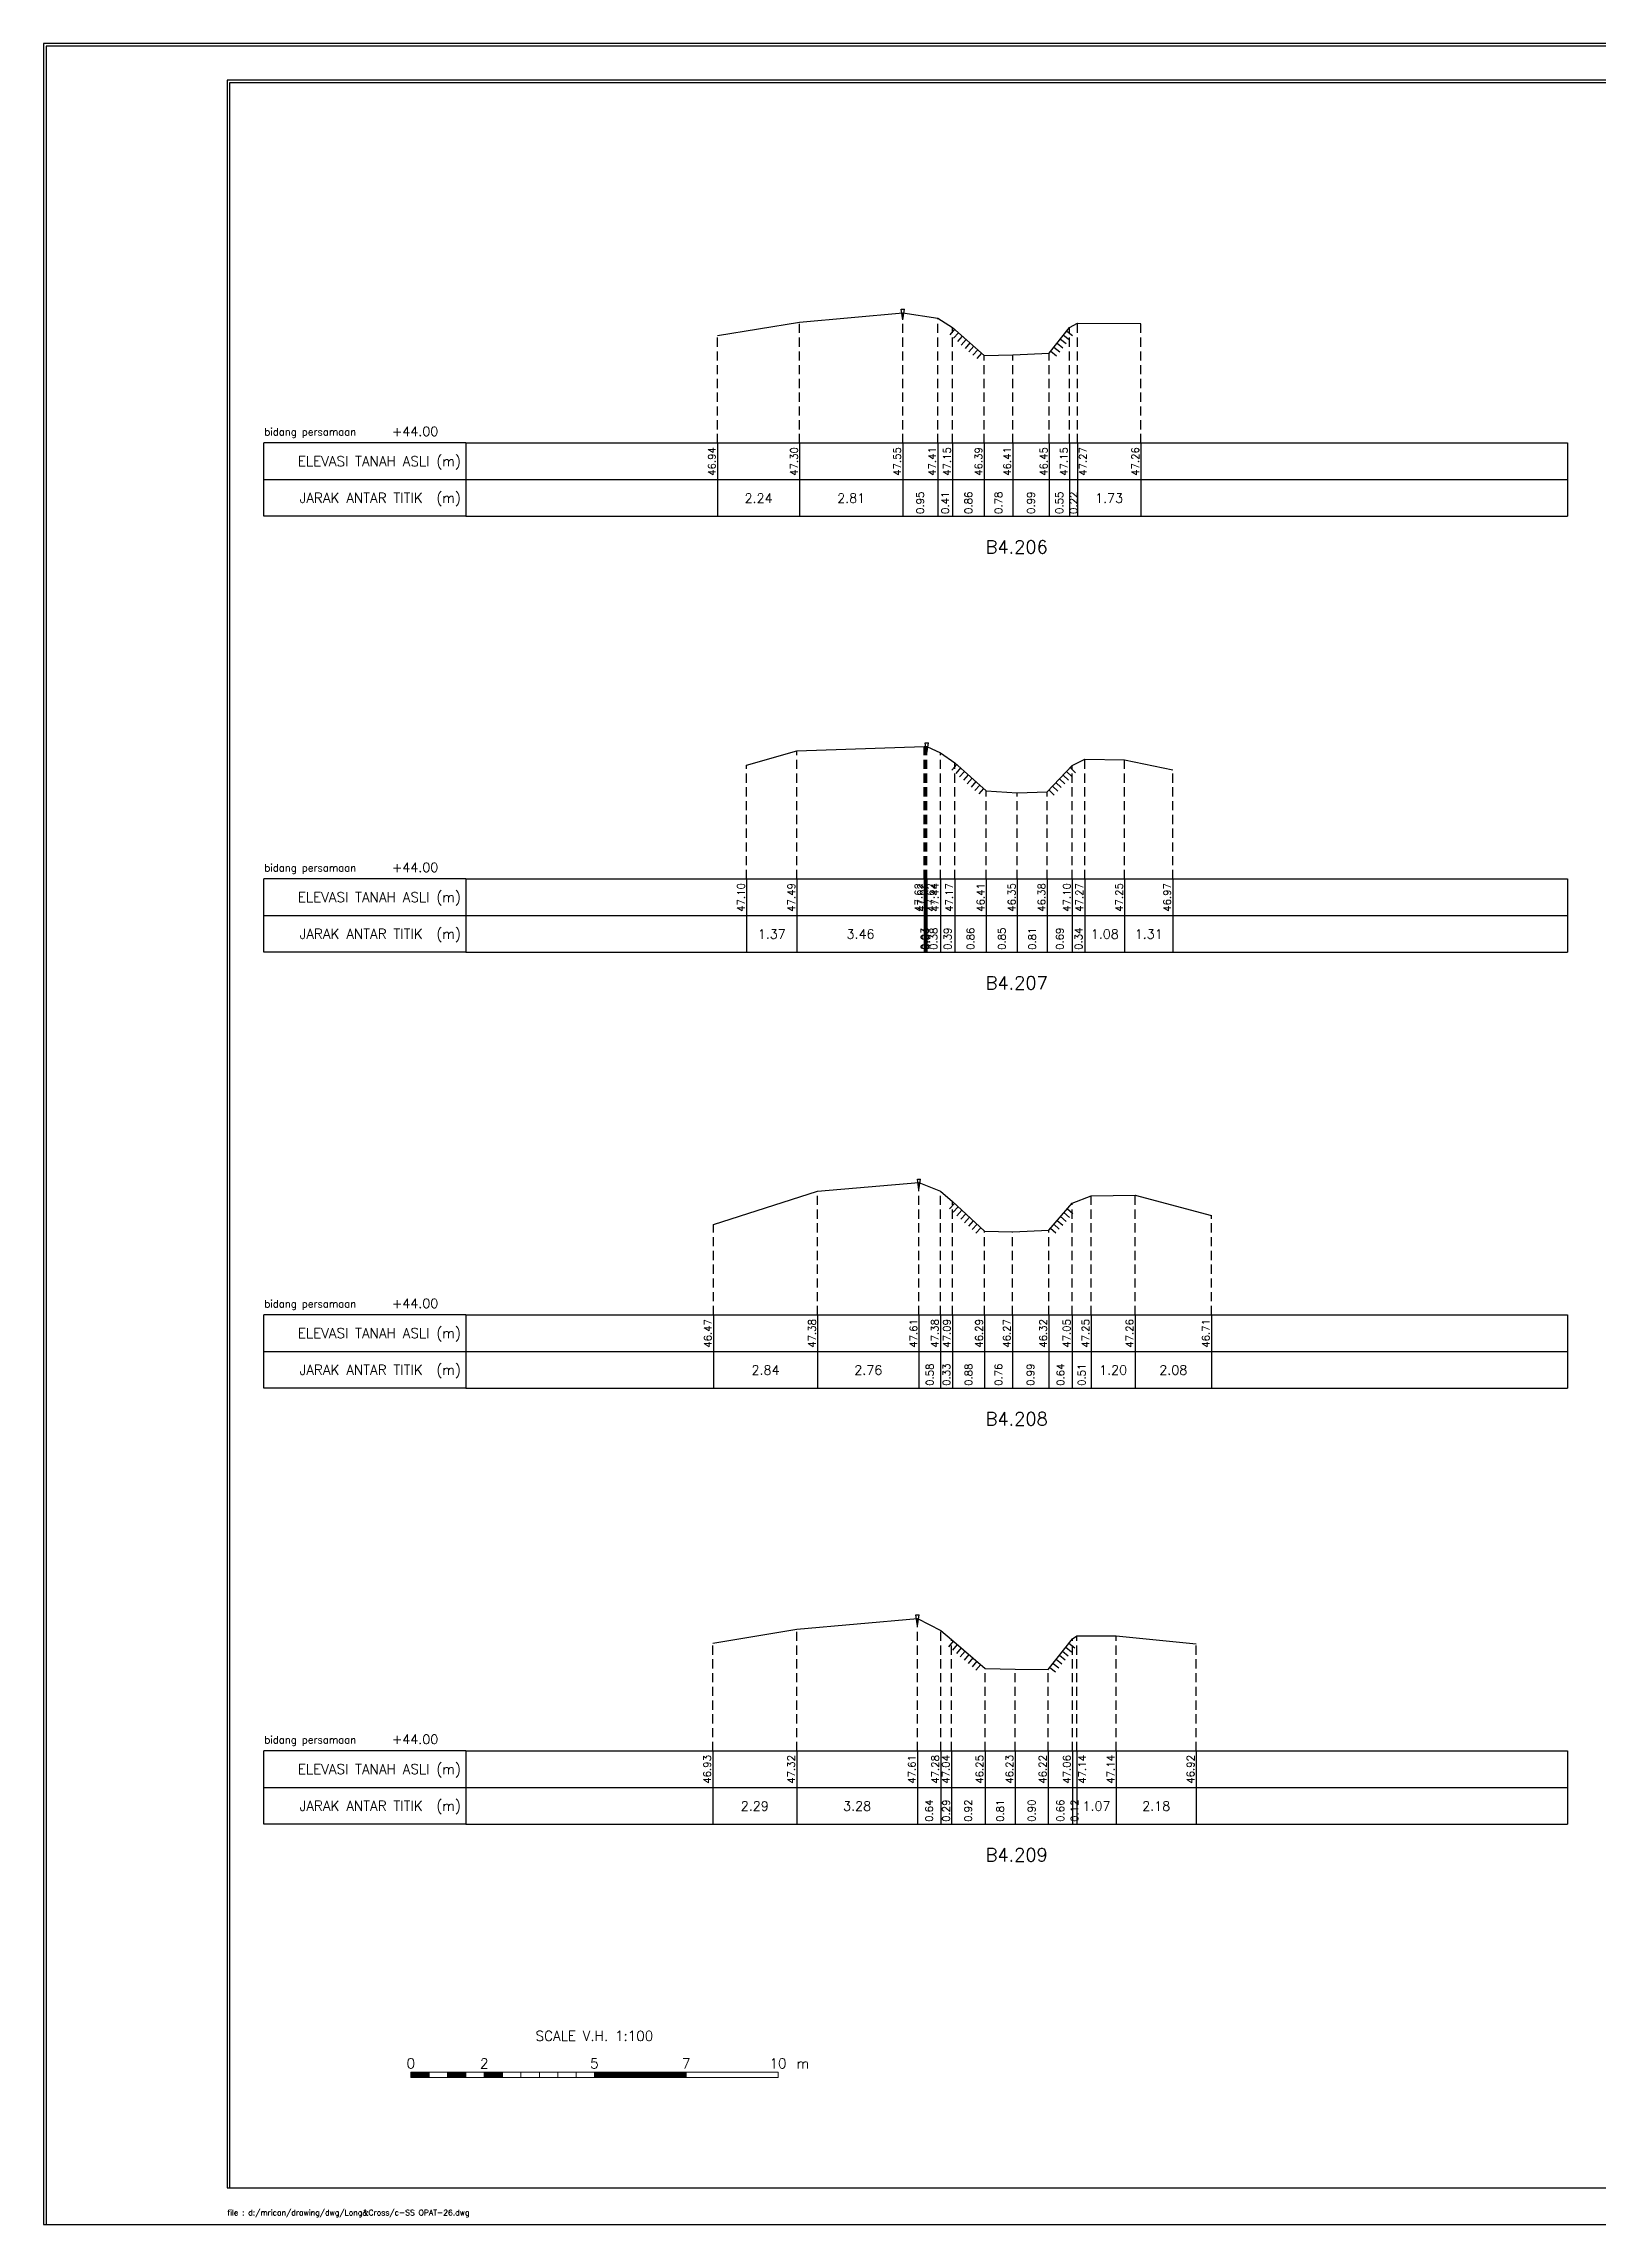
# Model space of a CAD drawing. Header units: inches. Extents: x -11 to 3175, y -842 to -783.
# Drawn here: x 2145 to 2187.3, y -842 to -782.6 of the extents above; entities that cross this region are included whole.
import ezdxf
from ezdxf.enums import TextEntityAlignment as Align

# ---------------------------------------------------------------- set-up
doc = ezdxf.new("R2010")
doc.units = ezdxf.units.IN
doc.header["$MEASUREMENT"] = 0
doc.linetypes.add('DASHED2', pattern=[0.375, 0.25, -0.125])
doc.layers.add('KOP', color=7, linetype='Continuous')
doc.layers.add('pelengkap', color=7, linetype='Continuous')
doc.styles.add('ARIAL', font='arial.ttf')
doc.styles.add('battang01', font='arial.ttf')
doc.styles.add('L100', font='simplex.shx', dxfattribs={"height": 0.254})
doc.styles.add('L140', font='simplex.shx', dxfattribs={"height": 0.356})
doc.styles.add('L60', font='simplex.shx', dxfattribs={"height": 0.152})
doc.styles.add('L80', font='simplex.shx', dxfattribs={"height": 0.203})
doc.styles.add('ROMANS-N', font='ROMANS.SHX', dxfattribs={"width": 0.8})
doc.styles.add('SONDU', font='arial.ttf')
doc.styles.get("Standard").update_dxf_attribs({"font": 'simplex.shx'})
doc.styles.add('STYLE1', font='arial.ttf', dxfattribs={"height": 0.2})

# ---------------------------------------------------------------- blocks, each defined once
blk = doc.blocks.new('kop')
at = {"layer": 'KOP'}
h = blk.add_hatch(color=3, dxfattribs=at)
h.paths.add_polyline_path([(609.87, 69.8), (591.81, 69.8), (591.81, 51.91), (609.87, 51.91)])
h.paths.add_polyline_path([(592.1, 52.25), (592.1, 69.5), (609.53, 69.5), (609.53, 52.25)], flags=16)
edge = h.paths.add_edge_path(flags=0)
edge.add_line((608.87, 52.91), (601.67, 52.91))
edge.add_ellipse((597.68, 52.92), major_axis=(2.82, 2.82), ratio=1, start_angle=314.84704, end_angle=495.15296)
edge.add_line((593.69, 52.91), (592.76, 52.91))
edge.add_line((592.76, 52.91), (592.76, 58.63))
edge.add_line((592.76, 58.63), (595.43, 58.63))
edge.add_ellipse((595.43, 63.37), major_axis=(-3.35, 3.35), ratio=1, start_angle=135, end_angle=315)
edge.add_line((595.43, 68.11), (595.43, 68.84))
edge.add_line((595.43, 68.84), (601.65, 68.84))
edge.add_line((601.65, 68.84), (601.65, 58.59))
edge.add_ellipse((604.86, 58.63), major_axis=(2.26, 2.26), ratio=1, start_angle=135.57378, end_angle=315)
edge.add_line((608.06, 58.63), (608.87, 58.63))
edge.add_line((608.87, 58.63), (608.87, 52.91))
h = blk.add_hatch(dxfattribs=at)
h.set_pattern_fill('ANSI31', color=21)
h.paths.add_polyline_path([(609.53, 69.5), (592.1, 69.5), (592.1, 52.25), (609.53, 52.25)])
edge = h.paths.add_edge_path(flags=16)
edge.add_line((608.06, 58.63), (608.87, 58.63))
edge.add_line((608.87, 58.63), (608.87, 52.91))
edge.add_line((608.87, 52.91), (601.67, 52.91))
edge.add_ellipse((597.68, 52.92), major_axis=(-2.82, 2.82), ratio=1, start_angle=224.84704, end_angle=405.15296)
edge.add_line((593.69, 52.91), (592.76, 52.91))
edge.add_line((592.76, 52.91), (592.76, 58.63))
edge.add_line((592.76, 58.63), (595.43, 58.63))
edge.add_ellipse((595.43, 63.37), major_axis=(-3.35, 3.35), ratio=1, start_angle=135, end_angle=315)
edge.add_line((595.43, 68.11), (595.43, 68.84))
edge.add_line((595.43, 68.84), (601.65, 68.84))
edge.add_line((601.65, 68.84), (601.65, 58.59))
edge.add_ellipse((604.86, 58.63), major_axis=(-2.26, 2.26), ratio=1, start_angle=45.57378, end_angle=225)
h = blk.add_hatch(color=3, dxfattribs=at)
edge = h.paths.add_edge_path()
edge.add_line((601.65, 68.84), (595.43, 68.84))
edge.add_line((595.43, 68.84), (595.43, 68.11))
edge.add_ellipse((595.43, 63.37), major_axis=(-3.35, 3.35), ratio=1, start_angle=135, end_angle=315, ccw=False)
edge.add_line((595.43, 58.63), (592.76, 58.63))
edge.add_line((592.76, 58.63), (592.76, 52.91))
edge.add_line((592.76, 52.91), (593.69, 52.91))
edge.add_ellipse((597.68, 52.92), major_axis=(-2.82, 2.82), ratio=1, start_angle=-135.15296, end_angle=45.15296, ccw=False)
edge.add_line((601.67, 52.91), (608.87, 52.91))
edge.add_line((608.87, 52.91), (608.87, 58.63))
edge.add_line((608.87, 58.63), (608.06, 58.63))
edge.add_ellipse((604.86, 58.63), major_axis=(2.26, 2.26), ratio=1, start_angle=134.42622, end_angle=315, ccw=False)
edge.add_line((601.65, 58.66), (601.65, 68.84))
h = blk.add_hatch(dxfattribs=at)
h.set_pattern_fill('ANSI31', color=41)
h.paths.add_polyline_path([(595.59, 25.44), (591.99, 25.44), (591.99, 22.12), (595.59, 22.12)])
h.paths.add_polyline_path([(594.83, 23.8), (595.49, 22.51), (594.95, 22.51), (594.37, 23.59), (594.37, 22.51), (593.85, 22.51), (593.85, 24.73), (593.24, 22.51), (592.84, 22.51), (592.12, 25.05), (592.67, 25.05), (593.03, 23.54), (593.41, 25.05), (594.37, 25.05), (594.37, 23.99), (594.89, 25.05), (595.46, 25.05)], flags=16)
at = {"color": 2}
blk.add_lwpolyline([(-49.29, -9.99), (790.69, -9.99), (790.69, 583.29), (-49.29, 583.29)], close=True, dxfattribs=at)
at = {"color": 6}
blk.add_lwpolyline([(0.65, 0), (780.7, 0), (780.7, 573.3), (0.65, 573.3)], close=True, dxfattribs=at)
at = {"layer": 'KOP', "color": 5}
for p, q in [((590.8, 70.96), (590.8, 29.98)), ((590.8, 70.96), (780.7, 70.96)), ((400.9, 29.98), (400.9, 0)), ((400.9, 29.98), (590.8, 29.98)), ((590.8, 29.98), (590.8, 0))]:
    blk.add_line(p, q, dxfattribs=at)
at = {"layer": 'KOP', "color": 3}
for p, q in [((591.81, 69.8), (609.87, 69.8)), ((591.81, 51.91), (591.81, 69.8)), ((592.1, 69.5), (609.53, 69.5)), ((592.1, 52.25), (592.1, 69.5)), ((595.43, 68.84), (595.43, 68.11)), ((595.43, 68.84), (601.65, 68.84)), ((601.65, 58.59), (601.65, 68.84)), ((609.53, 69.5), (609.53, 52.25)), ((609.87, 69.8), (609.87, 51.91)), ((592.76, 52.91), (592.76, 58.63)), ((595.43, 58.63), (592.76, 58.63)), ((608.87, 58.63), (608.06, 58.63)), ((608.87, 58.63), (608.87, 52.91)), ((609.87, 51.91), (591.81, 51.91)), ((609.53, 52.25), (592.1, 52.25)), ((593.69, 52.91), (592.76, 52.91)), ((608.87, 52.91), (601.67, 52.91)), ((720.73, 43.98), (780.7, 43.98)), ((720.73, 36.98), (780.7, 36.98)), ((415.9, 29.98), (415.9, 0)), ((430.89, 29.98), (430.89, 0)), ((545.83, 29.98), (545.83, 0)), ((560.82, 29.98), (560.82, 0)), ((575.81, 29.98), (575.81, 0)), ((655.77, 29.98), (655.77, 11.99)), ((675.76, 29.98), (675.76, 0)), ((705.74, 29.98), (705.74, 0)), ((400.9, 24.99), (590.8, 24.99)), ((655.77, 23.99), (720.73, 23.99)), ((720.73, 23.99), (780.7, 23.99)), ((400.9, 19.99), (590.8, 19.99)), ((655.77, 17.99), (720.73, 17.99)), ((720.73, 17.99), (780.7, 17.99)), ((740.72, 17.99), (740.72, 0)), ((400.9, 14.99), (590.8, 14.99)), ((590.8, 6), (720.73, 6))]:
    blk.add_line(p, q, dxfattribs=at)
at = {"layer": 'KOP', "color": 4}
for p, q in [((610.79, 70.96), (610.79, 50.97)), ((720.73, 70.96), (720.73, 0)), ((590.8, 50.97), (720.73, 50.97)), ((720.73, 50.97), (780.7, 50.97)), ((590.8, 29.98), (720.73, 29.98)), ((720.73, 29.98), (780.7, 29.98)), ((590.8, 11.99), (720.73, 11.99))]:
    blk.add_line(p, q, dxfattribs=at)
at = {"layer": 'KOP', "color": 41}
blk.add_line((595.59, 22.12), (591.99, 22.12), dxfattribs=at)
for points in [[(591.99, 25.44), (595.59, 25.44)], [(592.12, 25.05), (592.67, 25.05)], [(592.12, 25.05), (592.84, 22.51)], [(592.2, 25.44), (592.42, 25.44)], [(592.63, 25.44), (592.84, 25.44)], [(592.67, 25.05), (593.03, 23.54), (593.41, 25.05)], [(593.05, 25.44), (593.26, 25.44)], [(593.24, 22.51), (593.85, 24.73)], [(593.41, 25.05), (594.37, 25.05)], [(593.48, 25.44), (593.69, 25.44)], [(593.85, 22.51), (593.85, 24.73)], [(593.9, 25.44), (594.11, 25.44)], [(594.32, 25.44), (594.53, 25.44)], [(594.37, 25.05), (594.37, 23.99)], [(594.37, 23.99), (594.89, 25.05)], [(594.75, 25.44), (594.96, 25.44)], [(594.83, 23.8), (595.46, 25.05)], [(594.83, 23.8), (595.49, 22.51)], [(594.89, 25.05), (595.46, 25.05)], [(595.17, 25.44), (595.38, 25.44)], [(592.84, 22.51), (593.24, 22.51)], [(593.85, 22.51), (594.37, 22.51)], [(594.95, 22.51), (594.37, 23.59)], [(594.37, 23.59), (594.37, 22.51)], [(594.95, 22.51), (595.49, 22.51)]]:
    blk.add_lwpolyline(points, dxfattribs=at)
at = {"layer": 'KOP', "color": 42}
for points in [[(592.2, 29.11), (592.2, 25.44)], [(592.54, 29.11), (592.54, 25.44)], [(592.96, 29.11), (592.96, 25.44)], [(593.38, 29.11), (593.38, 25.44)], [(593.81, 29.11), (593.81, 25.44)], [(594.23, 29.11), (594.23, 25.44)], [(594.65, 29.11), (594.65, 25.44)], [(595.08, 29.11), (595.08, 25.44)], [(595.5, 29.11), (595.5, 25.44)]]:
    blk.add_lwpolyline(points, dxfattribs=at)
at = {"layer": 'KOP', "color": 3}
for centre, major_axis, start_param, end_param in [((595.43, 63.37), (-3.35, 3.35), 2.356194, 5.497787), ((597.68, 52.92), (-2.82, 2.82), 3.924321, 7.071253), ((604.86, 58.63), (-2.26, 2.26), 0.785398, 3.926991)]:
    blk.add_ellipse(centre, major_axis=major_axis, ratio=1, start_param=start_param, end_param=end_param, dxfattribs=at)
at = {"layer": 'KOP', "color": 5, "style": 'SONDU'}
for s, height, width, p, p2 in [('MINISTRY OF PUBLIC WORKS AND HOUSING', 3.4982, 0.971049, (612.49, 65.4), (715.58, 65.4)), ('DIRECTORATE GENERAL OF WATER RESOURCES', 2.7485, 1.100714, (612.33, 60.62), (715.42, 60.62)), ('DIRECTORATE OF IRRIGATION AND LOWLAND', 1.9989, 1.638753, (612.52, 56.15), (715.75, 56.15))]:
    blk.add_text(s, height=height, dxfattribs=dict(at, width=width)).set_placement(p, p2, align=Align.FIT)
at = {"layer": 'KOP', "color": 3, "style": 'ROMANS-N', "width": 1.832261}
blk.add_text('Jalan Pattimura No. 20 Kebayoran Baru, Jakarta Selatan', height=1.2493, dxfattribs=at).set_placement((612.79, 53.07), (715.58, 53.07), align=Align.FIT)
at = {"layer": 'KOP', "color": 5, "style": 'ARIAL'}
blk.add_text('Subject:', height=3.252, dxfattribs=at).set_placement((593.75, 45.87))
at = {"layer": 'KOP', "color": 3}
for s, height, style, p in [('Scheme', 1.999, 'battang01', (722.75, 46.66)), (':', 2, 'battang01', (740.37, 46.56)), ('D.I MRICAN', 1.999, 'battang01', (742.66, 46.66)), ('District', 1.999, 'battang01', (722.68, 39.97)), ('KEDIRI', 1.999, 'battang01', (742.66, 39.66)), (':', 2, 'battang01', (740.38, 39.87)), ('Province', 1.999, 'battang01', (722.75, 32.66)), (':', 2, 'battang01', (740.37, 32.57)), ('EAST JAVA', 1.999, 'battang01', (742.66, 32.66)), ('Prepared by', 1.9989, 'battang01', (657.14, 25.79)), ('No. of Sheet ', 1.9989, 'battang01', (722.52, 26.68)), (':', 2, 'battang01', (740.38, 25.62)), ('in joint venture with:', 1.2493, 'SONDU', (597.56, 21.07)), ('Checked by', 1.999, 'battang01', (657.14, 19.79)), ('Register', 1.999, 'battang01', (722.52, 20.02)), (':', 2, 'battang01', (740.36, 19.92)), ('Team Leader', 1.9989, 'battang01', (657.14, 13.79)), ('Yoo, Kang-Keun', 1.9989, 'battang01', (677.26, 13.79)), ('Date :', 1.999, 'battang01', (722.52, 13.49)), ('No. of Contract :', 1.9989, 'battang01', (743.52, 13.49)), ('No.', 2, 'STYLE1', (404.73, 6.99)), ('Date', 2, 'STYLE1', (417.78, 6.99)), ('Revised', 2, 'STYLE1', (483.04, 7.17)), ('Drawn', 2, 'STYLE1', (550.92, 7.18)), ('Checked', 2, 'STYLE1', (562.62, 7.11)), ('Approv.', 2, 'STYLE1', (578.86, 7.21)), ('Acknowledge by', 1.9989, 'battang01', (592.18, 7.8)), (':', 2, 'battang01', (612.76, 7.81)), ('Approved by', 1.9989, 'battang01', (592.18, 1.8)), (':', 2, 'battang01', (612.81, 1.77)), ('Directorate of Irrigations and Lowlands', 1.9989, 'battang01', (614.08, 1.59))]:
    blk.add_text(s, height=height, dxfattribs=dict(at, style=style)).set_placement(p)
at = {"layer": 'KOP', "color": 6, "style": 'SONDU'}
blk.add_text('PT. VIRAMA KARYA (Persero)', height=2.5809, dxfattribs=at).set_placement((597.36, 26.15))
at = {"layer": 'KOP', "color": 42, "style": 'SONDU'}
blk.add_text('VIRAMA', height=0.942, dxfattribs=at).set_placement((591.3, 21.04))
at = {"layer": 'KOP', "color": 4, "style": 'SONDU'}
for s, p in [('Korean Rural Community Corporation', (592.02, 18.86)), ('PT. Wiratman', (592.02, 16.86)), ('PT. Terasis Erojaya', (591.94, 12.59)), ('PT. Tuah Agung Anugrah', (592, 14.73))]:
    blk.add_text(s, height=1.4992, dxfattribs=at).set_placement(p)
at = {"layer": 'KOP', "color": 3, "insert": (719.86, 60.77), "char_height": 2.4987, "width": 61.4394, "attachment_point": 4, "style": 'SONDU'}
blk.add_mtext('\\pi1.9124;Project Preparation Consultant (PPC)\\P\\pi3.0493;Firm For Develompent of the Mrican \\P\\pi7.7731;Irrigation System In East Java', dxfattribs=at)
at = {"layer": 'KOP', "color": 2, "insert": (597.57, 24.25), "char_height": 0.9995, "width": 48.7181, "attachment_point": 1, "style": 'SONDU'}
blk.add_mtext('Jl. Hang Tuah Raya No.26, Kebayoran Baru Jakarta Selatan 12120 Indonesia', dxfattribs=at)
blk = doc.blocks.new('*X6')
at = {"color": 0}
for p, q in [((20000, 6250), (25000, 6250)), ((20000, 6200), (25000, 6200)), ((20000, 6150), (25000, 6150)), ((20000, 6100), (25000, 6100)), ((20000, 6050), (25000, 6050))]:
    blk.add_line(p, q, dxfattribs=at)
blk = doc.blocks.new('*X5')
at = {"color": 0}
for p, q in [((14000, 6250), (15000, 6250)), ((14000, 6200), (15000, 6200)), ((14000, 6150), (15000, 6150)), ((14000, 6100), (15000, 6100)), ((14000, 6050), (15000, 6050))]:
    blk.add_line(p, q, dxfattribs=at)
blk = doc.blocks.new('*X3')
at = {"color": 0}
for p, q in [((10000, 6250), (11000, 6250)), ((10000, 6200), (11000, 6200)), ((10000, 6150), (11000, 6150)), ((10000, 6100), (11000, 6100)), ((10000, 6050), (11000, 6050))]:
    blk.add_line(p, q, dxfattribs=at)
blk = doc.blocks.new('*X4')
at = {"color": 0}
for p, q in [((12000, 6250), (13000, 6250)), ((12000, 6200), (13000, 6200)), ((12000, 6150), (13000, 6150)), ((12000, 6100), (13000, 6100)), ((12000, 6050), (13000, 6050))]:
    blk.add_line(p, q, dxfattribs=at)
blk = doc.blocks.new('c100')
at = {"color": 2}
blk.add_lwpolyline([(-5, -1), (79.1, -1), (79.1, 58.4), (-5, 58.4)], close=True, dxfattribs=at)
at = {"color": 6}
blk.add_lwpolyline([(0, 0), (78.1, 0), (78.1, 57.4), (0, 57.4)], close=True, dxfattribs=at)
at = {"color": 3, "lineweight": 0}
for points in [[(5, 3), (5.5, 3), (5.5, 3.15), (5, 3.15)], [(5.5, 3), (6, 3), (6, 3.15), (5.5, 3.15)], [(6, 3), (6.5, 3), (6.5, 3.15), (6, 3.15)], [(6.5, 3), (7, 3), (7, 3.15), (6.5, 3.15)], [(7, 3), (7.5, 3), (7.5, 3.15), (7, 3.15)], [(7.5, 3), (8, 3), (8, 3.15), (7.5, 3.15)], [(8, 3), (8.5, 3), (8.5, 3.15), (8, 3.15)], [(8.5, 3), (9, 3), (9, 3.15), (8.5, 3.15)], [(9, 3), (9.5, 3), (9.5, 3.15), (9, 3.15)], [(9.5, 3), (10, 3), (10, 3.15), (9.5, 3.15)], [(10, 3), (12.5, 3), (12.5, 3.15), (10, 3.15)], [(12.5, 3), (15, 3), (15, 3.15), (12.5, 3.15)]]:
    blk.add_lwpolyline(points, close=True, dxfattribs=at)
at = {"color": 1, "lineweight": 0, "xscale": 0.0005, "yscale": 0.0005, "zscale": 0.0005}
for name in ['*X3', '*X4', '*X5', '*X6']:
    blk.add_blockref(name, (0, 0), dxfattribs=at)
at = {"color": 3}
for s, p in [('SCALE V.H. 1:100', (10, 4)), ('0', (5, 3.25)), ('2', (7, 3.25)), ('5', (10, 3.25)), ('7', (12.5, 3.25)), ('10', (15, 3.25))]:
    blk.add_text(s, height=0.27, dxfattribs=at).set_placement(p, align=Align.CENTER)
blk.add_text('m', height=0.27, dxfattribs=at).set_placement((15.5, 3.25))
blk = doc.blocks.new('das2')
at = {"color": 5, "linetype": 'Continuous'}
for q in [(0, 1), (17.75, 1)]:
    blk.add_line((2.75, 1), q, dxfattribs=at)
at = {"color": 3, "linetype": 'Continuous'}
for p, q in [((2.75, 1), (2.75, 0)), ((17.75, 1), (17.75, 0)), ((0, 0.5), (17.75, 0.5)), ((2.75, 0), (0, 0)), ((2.75, 0), (17.75, 0))]:
    blk.add_line(p, q, dxfattribs=at)
blk.add_lwpolyline([(0, 0), (0, 1)], dxfattribs=at)
blk.add_text('bidang persamaan', height=0.1, dxfattribs=at).set_placement((0.005, 1.1))
at = {"color": 5, "linetype": 'Continuous'}
for s, p in [('ELEVASI TANAH ASLI (m)', (2.683, 0.683)), ('JARAK ANTAR TITIK  (m)', (2.683, 0.183))]:
    blk.add_text(s, height=0.135, dxfattribs=at).set_placement(p, align=Align.RIGHT)
blk = doc.blocks.new('gbrpatok')
at = {"color": 2, "linetype": 'Continuous'}
for p, q in [((-0.00045, 0.00096), (0.00045, 0.00096)), ((0, -0.00196), (-0.00045, 0.00096)), ((0, -0.00196), (0.00045, 0.00096))]:
    blk.add_line(p, q, dxfattribs=at)

msp = doc.modelspace()

# ---------------------------------------------------------------- linework, layer by layer
at = {"color": 2, "linetype": 'Continuous', "lineweight": -3}
for p, q in [((2165.588, -790.186), (2168.396, -789.929)), ((2168.396, -789.929), (2169.348, -790.075)), ((2163.351, -790.546), (2165.588, -790.186)), ((2169.348, -790.075), (2169.755, -790.336)), ((2169.755, -790.336), (2170.614, -791.091)), ((2172.385, -791.032), (2172.938, -790.333)), ((2172.938, -790.333), (2173.154, -790.217)), ((2173.154, -790.217), (2174.881, -790.224)), ((2170.614, -791.091), (2171.392, -791.074)), ((2171.392, -791.074), (2172.385, -791.032)), ((2164.144, -802.256), (2165.515, -801.867)), ((2165.515, -801.867), (2168.978, -801.742)), ((2168.978, -801.742), (2169.012, -801.742)), ((2169.012, -801.742), (2169.049, -801.741)), ((2169.049, -801.741), (2169.424, -801.922)), ((2169.424, -801.922), (2169.814, -802.19)), ((2169.814, -802.19), (2170.67, -802.951)), ((2172.329, -802.98), (2173.015, -802.26)), ((2173.015, -802.26), (2173.358, -802.09)), ((2173.358, -802.09), (2174.44, -802.105)), ((2174.44, -802.105), (2175.748, -802.383)), ((2170.67, -802.951), (2171.516, -803.005)), ((2171.516, -803.005), (2172.329, -802.98)), ((2166.079, -813.856), (2168.839, -813.625)), ((2168.839, -813.625), (2169.423, -813.854)), ((2163.24, -814.766), (2166.079, -813.856)), ((2169.423, -813.854), (2169.751, -814.142)), ((2169.751, -814.142), (2170.627, -814.946)), ((2172.373, -814.916), (2173.013, -814.185)), ((2173.013, -814.185), (2173.524, -813.987)), ((2173.524, -813.987), (2174.726, -813.97)), ((2174.726, -813.97), (2176.803, -814.523)), ((2170.627, -814.946), (2171.382, -814.964)), ((2171.382, -814.964), (2172.373, -814.916)), ((2165.511, -825.789), (2168.796, -825.497)), ((2168.796, -825.497), (2169.432, -825.824)), ((2163.222, -826.173), (2165.511, -825.789)), ((2169.432, -825.824), (2169.721, -826.07)), ((2169.721, -826.07), (2170.64, -826.855)), ((2172.359, -826.884), (2173.017, -826.049)), ((2173.017, -826.049), (2173.137, -825.965)), ((2173.137, -825.965), (2174.211, -825.972)), ((2174.211, -825.972), (2176.388, -826.185)), ((2170.64, -826.855), (2171.455, -826.874)), ((2171.455, -826.874), (2172.359, -826.884))]:
    msp.add_line(p, q, dxfattribs=at)
at = {"color": 1, "linetype": 'DASHED2', "lineweight": -3}
for p, q in [((2168.396, -793.482), (2168.396, -789.929)), ((2163.351, -793.482), (2163.351, -790.546)), ((2165.588, -793.482), (2165.588, -790.186)), ((2169.348, -793.482), (2169.348, -790.075)), ((2169.755, -793.482), (2169.755, -790.336)), ((2172.938, -793.482), (2172.938, -790.333)), ((2173.154, -793.482), (2173.154, -790.217)), ((2174.881, -793.482), (2174.881, -790.224)), ((2170.614, -793.482), (2170.614, -791.091)), ((2171.392, -793.482), (2171.392, -791.074)), ((2172.385, -793.482), (2172.385, -791.032)), ((2165.515, -805.357), (2165.515, -801.867)), ((2168.978, -805.357), (2168.978, -801.742)), ((2169.012, -805.357), (2169.012, -801.742)), ((2169.049, -805.357), (2169.049, -801.741)), ((2164.144, -805.357), (2164.144, -802.256)), ((2169.424, -805.357), (2169.424, -801.922)), ((2169.814, -805.357), (2169.814, -802.19)), ((2173.015, -805.357), (2173.015, -802.26)), ((2173.358, -805.357), (2173.358, -802.09)), ((2174.44, -805.357), (2174.44, -802.105)), ((2175.748, -805.357), (2175.748, -802.383)), ((2170.67, -805.357), (2170.67, -802.951)), ((2171.516, -805.357), (2171.516, -803.005)), ((2172.329, -805.357), (2172.329, -802.98)), ((2168.839, -817.232), (2168.839, -813.625)), ((2166.079, -817.232), (2166.079, -813.856)), ((2169.423, -817.232), (2169.423, -813.854)), ((2169.751, -817.232), (2169.751, -814.142)), ((2173.013, -817.232), (2173.013, -814.185)), ((2173.524, -817.232), (2173.524, -813.987)), ((2174.726, -817.232), (2174.726, -813.97)), ((2163.24, -817.232), (2163.24, -814.766)), ((2170.627, -817.232), (2170.627, -814.946)), ((2171.382, -817.232), (2171.382, -814.964)), ((2172.373, -817.232), (2172.373, -814.916)), ((2176.803, -817.232), (2176.803, -814.523)), ((2168.796, -829.107), (2168.796, -825.497)), ((2163.222, -829.107), (2163.222, -826.173)), ((2165.511, -829.107), (2165.511, -825.789)), ((2169.432, -829.107), (2169.432, -825.824)), ((2169.721, -829.107), (2169.721, -826.07)), ((2173.017, -829.107), (2173.017, -826.049)), ((2173.137, -829.107), (2173.137, -825.965)), ((2174.211, -829.107), (2174.211, -825.972)), ((2176.388, -829.107), (2176.388, -826.185)), ((2170.64, -829.107), (2170.64, -826.855)), ((2171.455, -829.107), (2171.455, -826.874)), ((2172.359, -829.107), (2172.359, -826.884))]:
    msp.add_line(p, q, dxfattribs=at)
at = {"color": 1, "linetype": 'Continuous', "lineweight": -3}
for p, q in [((2163.351, -793.482), (2163.351, -795.482)), ((2165.588, -793.482), (2165.588, -795.482)), ((2168.396, -793.482), (2168.396, -795.482)), ((2169.348, -793.482), (2169.348, -795.482)), ((2169.755, -793.482), (2169.755, -795.482)), ((2170.614, -793.482), (2170.614, -795.482)), ((2171.392, -793.482), (2171.392, -795.482)), ((2172.385, -793.482), (2172.385, -795.482)), ((2172.938, -793.482), (2172.938, -795.482)), ((2173.154, -793.482), (2173.154, -795.482)), ((2174.881, -793.482), (2174.881, -795.482)), ((2164.144, -805.357), (2164.144, -807.357)), ((2165.515, -805.357), (2165.515, -807.357)), ((2168.978, -805.357), (2168.978, -807.357)), ((2169.012, -805.357), (2169.012, -807.357)), ((2169.049, -805.357), (2169.049, -807.357)), ((2169.424, -805.357), (2169.424, -807.357)), ((2169.814, -805.357), (2169.814, -807.357)), ((2170.67, -805.357), (2170.67, -807.357)), ((2171.516, -805.357), (2171.516, -807.357)), ((2172.329, -805.357), (2172.329, -807.357)), ((2173.015, -805.357), (2173.015, -807.357)), ((2173.358, -805.357), (2173.358, -807.357)), ((2174.44, -805.357), (2174.44, -807.357)), ((2175.748, -805.357), (2175.748, -807.357)), ((2163.24, -817.232), (2163.24, -819.232)), ((2166.079, -817.232), (2166.079, -819.232)), ((2168.839, -817.232), (2168.839, -819.232)), ((2169.423, -817.232), (2169.423, -819.232)), ((2169.751, -817.232), (2169.751, -819.232)), ((2170.627, -817.232), (2170.627, -819.232)), ((2171.382, -817.232), (2171.382, -819.232)), ((2172.373, -817.232), (2172.373, -819.232)), ((2173.013, -817.232), (2173.013, -819.232)), ((2173.524, -817.232), (2173.524, -819.232)), ((2174.726, -817.232), (2174.726, -819.232)), ((2176.803, -817.232), (2176.803, -819.232)), ((2163.222, -829.107), (2163.222, -831.107)), ((2165.511, -829.107), (2165.511, -831.107)), ((2168.796, -829.107), (2168.796, -831.107)), ((2169.432, -829.107), (2169.432, -831.107)), ((2169.721, -829.107), (2169.721, -831.107)), ((2170.64, -829.107), (2170.64, -831.107)), ((2171.455, -829.107), (2171.455, -831.107)), ((2172.359, -829.107), (2172.359, -831.107)), ((2173.017, -829.107), (2173.017, -831.107)), ((2173.137, -829.107), (2173.137, -831.107)), ((2174.211, -829.107), (2174.211, -831.107)), ((2176.388, -829.107), (2176.388, -831.107))]:
    msp.add_line(p, q, dxfattribs=at)
at = {"layer": 'pelengkap', "color": 1, "linetype": 'Continuous', "lineweight": -3}
for p, q in [((2169.807, -790.382), (2169.675, -790.532)), ((2169.912, -790.475), (2169.78, -790.625)), ((2170.018, -790.567), (2169.886, -790.717)), ((2172.776, -790.538), (2172.933, -790.662)), ((2172.863, -790.428), (2173.02, -790.552)), ((2170.123, -790.659), (2169.991, -790.81)), ((2170.228, -790.752), (2170.096, -790.902)), ((2170.333, -790.844), (2170.201, -790.994)), ((2170.438, -790.937), (2170.306, -791.087)), ((2170.544, -791.029), (2170.412, -791.179)), ((2172.428, -790.977), (2172.585, -791.101)), ((2172.515, -790.867), (2172.672, -790.991)), ((2172.602, -790.758), (2172.759, -790.882)), ((2172.689, -790.648), (2172.846, -790.772)), ((2169.866, -802.237), (2169.733, -802.386)), ((2169.971, -802.33), (2169.838, -802.479)), ((2170.075, -802.423), (2169.943, -802.572)), ((2172.86, -802.423), (2173.005, -802.561)), ((2172.957, -802.321), (2173.101, -802.459)), ((2170.18, -802.516), (2170.047, -802.665)), ((2170.285, -802.609), (2170.152, -802.758)), ((2170.389, -802.702), (2170.257, -802.851)), ((2170.494, -802.795), (2170.361, -802.944)), ((2170.599, -802.888), (2170.466, -803.037)), ((2172.377, -802.93), (2172.522, -803.068)), ((2172.474, -802.828), (2172.619, -802.966)), ((2172.57, -802.727), (2172.715, -802.865)), ((2172.667, -802.626), (2172.812, -802.763)), ((2172.763, -802.524), (2172.908, -802.662)), ((2169.803, -814.19), (2169.668, -814.337)), ((2169.906, -814.284), (2169.771, -814.432)), ((2172.88, -814.337), (2173.03, -814.469)), ((2170.009, -814.379), (2169.874, -814.526)), ((2170.112, -814.474), (2169.977, -814.621)), ((2170.215, -814.568), (2170.08, -814.716)), ((2170.318, -814.663), (2170.183, -814.81)), ((2170.422, -814.758), (2170.286, -814.905)), ((2170.525, -814.853), (2170.389, -815)), ((2172.419, -814.864), (2172.569, -814.995)), ((2172.511, -814.758), (2172.661, -814.89)), ((2172.603, -814.653), (2172.754, -814.785)), ((2172.695, -814.548), (2172.846, -814.679)), ((2172.788, -814.442), (2172.938, -814.574)), ((2169.774, -826.116), (2169.644, -826.268)), ((2169.88, -826.207), (2169.751, -826.359)), ((2172.922, -826.169), (2173.079, -826.293)), ((2169.987, -826.298), (2169.857, -826.45)), ((2170.093, -826.388), (2169.964, -826.541)), ((2170.2, -826.479), (2170.07, -826.631)), ((2170.306, -826.57), (2170.176, -826.722)), ((2170.413, -826.661), (2170.283, -826.813)), ((2170.519, -826.752), (2170.389, -826.904)), ((2172.402, -826.829), (2172.56, -826.953)), ((2172.489, -826.719), (2172.646, -826.843)), ((2172.576, -826.609), (2172.733, -826.733)), ((2172.662, -826.499), (2172.82, -826.623)), ((2172.749, -826.389), (2172.906, -826.513)), ((2172.836, -826.279), (2172.993, -826.403))]:
    msp.add_line(p, q, dxfattribs=at)

# ---------------------------------------------------------------- block references
at = {"color": 2, "linetype": 'Continuous', "lineweight": -3}
msp.add_blockref('c100', (2150, -841), dxfattribs=at)
for name, p, xscale, yscale, zscale in [('kop', (2150, -841), 0.1, 0.1, 0.1), ('das2', (2151, -795.475), 2, 2, 2), ('das2', (2151, -807.35), 2, 2, 2), ('das2', (2151, -819.225), 2, 2, 2), ('das2', (2151, -831.1), 2, 2, 2)]:
    msp.add_blockref(name, p, dxfattribs=dict(at, xscale=xscale, yscale=yscale, zscale=zscale))
at = {"color": 1, "linetype": 'Continuous', "lineweight": -3, "xscale": 100, "yscale": 100, "zscale": 100}
for p in [(2168.396, -789.929), (2169.049, -801.741), (2168.839, -813.625), (2168.796, -825.497)]:
    msp.add_blockref('gbrpatok', p, dxfattribs=at)

# ---------------------------------------------------------------- texts
at = {"color": 3, "linetype": 'Continuous', "lineweight": -3, "style": 'L100'}
for s, p in [('+44.00', (2155.116, -793.29)), ('2.24', (2164.47, -795.107)), ('2.81', (2166.992, -795.107)), ('1.73', (2174.017, -795.107)), ('+44.00', (2155.116, -805.165)), ('1.37', (2164.829, -806.982)), ('3.46', (2167.246, -806.982)), ('1.08', (2173.899, -806.982)), ('1.31', (2175.094, -806.982)), ('+44.00', (2155.116, -817.04)), ('2.84', (2164.659, -818.857)), ('2.76', (2167.459, -818.857)), ('1.20', (2174.125, -818.857)), ('2.08', (2175.765, -818.857)), ('+44.00', (2155.116, -828.915)), ('2.29', (2164.367, -830.732)), ('3.28', (2167.154, -830.732)), ('1.07', (2173.674, -830.732)), ('2.18', (2175.3, -830.732))]:
    msp.add_text(s, height=0.254, dxfattribs=at).set_placement(p, align=Align.CENTER)
at = {"color": 3, "linetype": 'Continuous', "lineweight": -3, "style": 'L80'}
for s, p in [('46.94', (2163.301, -793.982)), ('47.30', (2165.538, -793.982)), ('47.55', (2168.346, -793.982)), ('47.41', (2169.297, -793.982)), ('47.15', (2169.704, -793.982)), ('46.39', (2170.564, -793.982)), ('46.41', (2171.342, -793.982)), ('46.45', (2172.335, -793.982)), ('47.15', (2172.888, -793.982)), ('47.27', (2173.403, -793.982)), ('47.26', (2174.831, -793.982)), ('47.10', (2164.094, -805.857)), ('47.49', (2165.465, -805.857)), ('47.62', (2168.928, -805.857)), ('47.62', (2168.998, -805.857)), ('47.62', (2169.262, -805.857)), ('47.44', (2169.374, -805.857)), ('47.17', (2169.764, -805.857)), ('46.41', (2170.62, -805.857)), ('46.35', (2171.466, -805.857)), ('46.38', (2172.279, -805.857)), ('47.10', (2172.964, -805.857)), ('47.27', (2173.308, -805.857)), ('47.25', (2174.39, -805.857)), ('46.97', (2175.698, -805.857)), ('46.47', (2163.189, -817.732)), ('47.38', (2166.028, -817.732)), ('47.61', (2168.789, -817.732)), ('47.38', (2169.373, -817.732)), ('47.09', (2169.701, -817.732)), ('46.29', (2170.576, -817.732)), ('46.27', (2171.332, -817.732)), ('46.32', (2172.322, -817.732)), ('47.05', (2172.962, -817.732)), ('47.25', (2173.474, -817.732)), ('47.26', (2174.676, -817.732)), ('46.71', (2176.753, -817.732)), ('46.93', (2163.172, -829.607)), ('47.32', (2165.461, -829.607)), ('47.61', (2168.746, -829.607)), ('47.28', (2169.382, -829.607)), ('47.04', (2169.671, -829.607)), ('46.25', (2170.59, -829.607)), ('46.23', (2171.405, -829.607)), ('46.22', (2172.309, -829.607)), ('47.06', (2172.967, -829.607)), ('47.14', (2173.386, -829.607)), ('47.14', (2174.161, -829.607)), ('46.92', (2176.338, -829.607))]:
    msp.add_text(s, height=0.203, rotation=90, dxfattribs=at).set_placement(p, align=Align.CENTER)
for s, p in [('0.95', (2168.872, -795.107)), ('0.41', (2169.551, -795.107)), ('0.86', (2170.184, -795.107)), ('0.78', (2171.003, -795.107)), ('0.99', (2171.889, -795.107)), ('0.55', (2172.661, -795.107)), ('0.22', (2173.046, -795.107)), ('0.03', (2168.995, -806.982)), ('0.04', (2169.031, -806.982)), ('0.38', (2169.236, -806.982)), ('0.39', (2169.619, -806.982)), ('0.86', (2170.242, -806.982)), ('0.85', (2171.093, -806.982)), ('0.81', (2171.923, -806.982)), ('0.69', (2172.672, -806.982)), ('0.34', (2173.186, -806.982)), ('0.58', (2169.131, -818.857)), ('0.33', (2169.587, -818.857)), ('0.88', (2170.189, -818.857)), ('0.76', (2171.004, -818.857)), ('0.99', (2171.877, -818.857)), ('0.64', (2172.693, -818.857)), ('0.51', (2173.269, -818.857)), ('0.64', (2169.114, -830.732)), ('0.29', (2169.576, -830.732)), ('0.92', (2170.18, -830.732)), ('0.81', (2171.047, -830.732)), ('0.90', (2171.907, -830.732)), ('0.66', (2172.688, -830.732)), ('0.12', (2173.077, -830.732))]:
    msp.add_text(s, height=0.203, rotation=90, dxfattribs=at).set_placement(p, align=Align.MIDDLE_CENTER)
at = {"color": 4, "linetype": 'Continuous', "lineweight": -3, "style": 'L140'}
for s, p in [('B4.206', (2171.5, -796.487)), ('B4.207', (2171.5, -808.362)), ('B4.208', (2171.5, -820.237)), ('B4.209', (2171.5, -832.112))]:
    msp.add_text(s, height=0.356, dxfattribs=at).set_placement(p, align=Align.CENTER)
at = {"color": 2, "linetype": 'Continuous', "lineweight": -3, "style": 'L60'}
msp.add_text('file : d:/mrican/drawing/dwg/Long&Cross/c-SS OPAT-26.dwg', height=0.152, dxfattribs=at).set_placement((2150, -841.8), align=Align.BOTTOM_LEFT)

doc.saveas('drawing.dxf')
